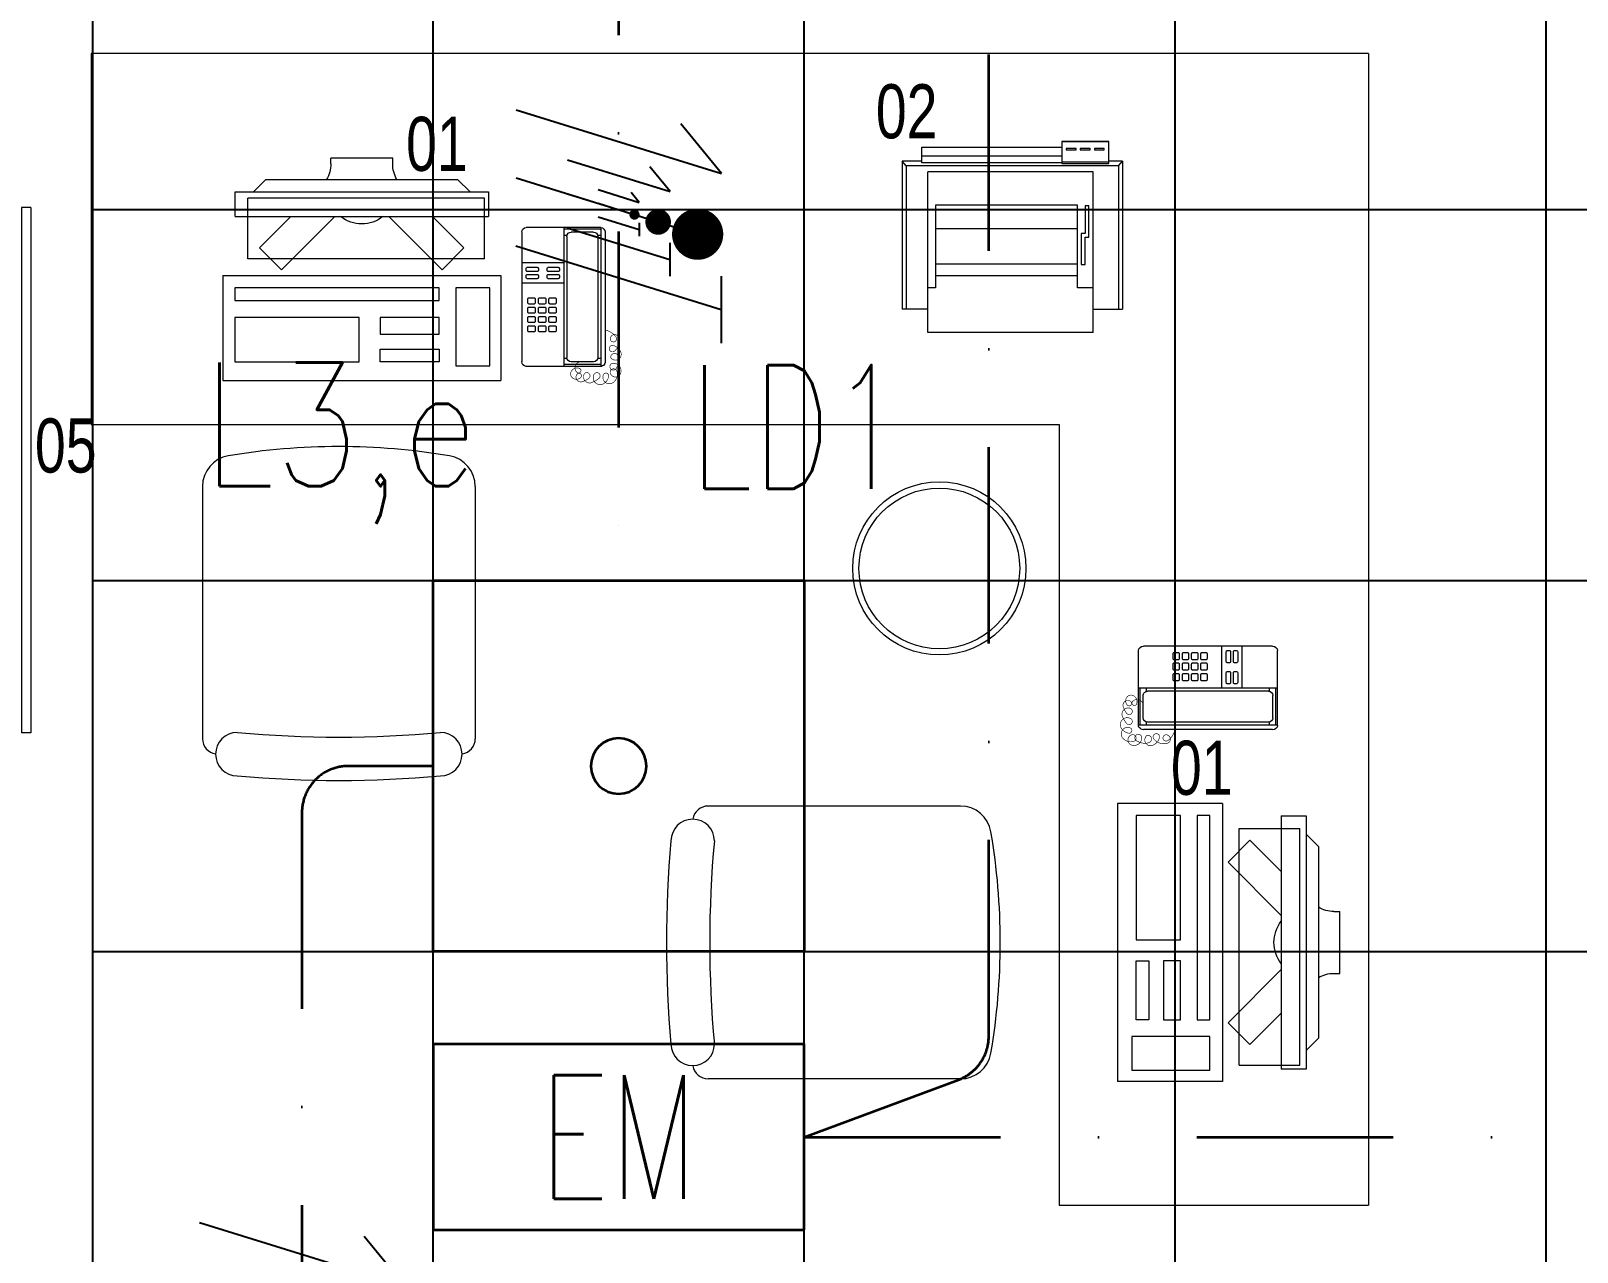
# Model space of a CAD drawing. Header units: inches. Extents: x -12418 to 57169, y -29325 to 19878.
# Drawn here: x 35950 to 38450, y -10686 to -8711 of the extents above; entities that cross this region are included whole.
import ezdxf
from ezdxf.enums import TextEntityAlignment as Align

# ---------------------------------------------------------------- set-up
doc = ezdxf.new("R2010")
doc.units = ezdxf.units.IN
doc.header["$LTSCALE"] = 25
doc.header["$MEASUREMENT"] = 0
doc.linetypes.add('DASHDOT', pattern=[25.4, 12.7, -6.35, 0, -6.35])
doc.layers.get('0').update_dxf_attribs({"color": 8})
for name, color, linetype, lineweight in [('00-Ground Floor$0$72_EGR_EQP_TAG', 142, 'Continuous', 5), ('00-Ground Floor$0$LOADING', 253, 'Continuous', 5), ('00-Ground Floor$0$Walls', 251, 'Continuous', 5), ('E-LITE-CIRC', 6, 'Continuous', 25), ('E-LITE-CIRC-NUMB', 6, 'Continuous', 25), ('E-LITE-CLNG', 150, 'Continuous', 35), ('E-LITE-CLNG @ 100', 150, 'Continuous', 35), ('E-LITE-CLNG-CNDT', 6, 'DASHDOT', 35), ('E-LITE-CTRL', 6, 'Continuous', 25), ('E-LITE-IDEN', 6, 'Continuous', 25), ('E-POWR-WIRE', 6, 'Continuous', 25), ('E-POWR-WIRE @ 100', 6, 'Continuous', 25), ('E-POWR-WIRE @ 20', 6, 'Continuous', 25), ('E-POWR-WIRE @ 50', 6, 'Continuous', 25)]:
    doc.layers.add(name, color=color, linetype=linetype, lineweight=lineweight)
doc.layers.add('00-Ground Floor$0$False Ceiling', color=251, linetype='Continuous')
doc.styles.add('00-Ground Floor$0$X3G_ENTITY_257CFD', font='swisscl.ttf', dxfattribs={"height": 200})
doc.styles.add('DC_Simplex', font='SIMPLEX.shx', dxfattribs={"width": 0.7})

# ---------------------------------------------------------------- blocks, each defined once
blk = doc.blocks.new('00-Ground Floor$0$GF21021-P')
for p, q in [((-0.2207, 0.4756), (-0.2207, 0.0675)), ((0.2205, 0.4756), (0.2205, 0.0675))]:
    blk.add_line(p, q)
for centre, radius, start, end in [((-0.0001, -0.5295), 1.0695, 80.3671, 99.6329), ((-0.1707, 0.4756), 0.05, 99.6329, 180), ((0.1705, 0.4756), 0.05, 0, 80.3671), ((-0.1643, 0.0425), 0.0351, 90, 270), ((0, 1.8467), 1.7767, 264.6946, 275.3053), ((0.1641, 0.0425), 0.0351, 270, 90), ((-0.1957, 0.0675), 0.025, 180, 261.4721), ((0.1955, 0.0675), 0.025, 278.5279, 0), ((0, 1.8314), 1.8314, 264.8532, 275.147)]:
    blk.add_arc(centre, radius, start, end)
blk = doc.blocks.new('00-Ground Floor$0$DM20079-P')
at = {"color": 0}
for p, q in [((-0.0686, 0.217), (-0.0686, 0.008)), ((-0.0616, 0.225), (0.0594, 0.225)), ((-0.0616, 0.225), (-0.0616, 0)), ((-0.0616, 0.222), (-0.0016, 0.222)), ((-0.0616, 0.212), (-0.0565, 0.212)), ((-0.0566, 0.2105), (-0.0566, 0.0145)), ((-0.0496, 0.2175), (-0.0136, 0.2175)), ((-0.0068, 0.212), (-0.0016, 0.212)), ((-0.0066, 0.2105), (-0.0066, 0.0145)), ((-0.0016, 0.225), (-0.0016, 0)), ((0.0664, 0.217), (0.0664, 0.008)), ((-0.0016, 0.1675), (0.0664, 0.1675)), ((-0.0016, 0.135), (0.0664, 0.135)), ((-0.0616, 0.013), (-0.0565, 0.013)), ((-0.0616, 0.003), (-0.0016, 0.003)), ((-0.0594, 0), (0.0594, 0)), ((-0.0496, 0.0075), (-0.0136, 0.0075)), ((-0.0068, 0.013), (-0.0016, 0.013))]:
    blk.add_line(p, q, dxfattribs=at)
for points in [[(0.0074, 0.1605, 0.414214), (0.0054, 0.1585), (0.0054, 0.1555, 0.414214), (0.0074, 0.1535), (0.0234, 0.1535, 0.414214), (0.0254, 0.1555), (0.0254, 0.1585, 0.414214), (0.0234, 0.1605)], [(0.0574, 0.1535, 0.414214), (0.0594, 0.1555), (0.0594, 0.1585, 0.414214), (0.0574, 0.1605), (0.0414, 0.1605, 0.414214), (0.0394, 0.1585), (0.0394, 0.1555, 0.414214), (0.0414, 0.1535)], [(0.0234, 0.142, 0.414214), (0.0254, 0.144), (0.0254, 0.147, 0.414214), (0.0234, 0.149), (0.0074, 0.149, 0.414214), (0.0054, 0.147), (0.0054, 0.144, 0.414214), (0.0074, 0.142)], [(0.0574, 0.142, 0.414214), (0.0594, 0.144), (0.0594, 0.147, 0.414214), (0.0574, 0.149), (0.0414, 0.149, 0.414214), (0.0394, 0.147), (0.0394, 0.144, 0.414214), (0.0414, 0.142)], [(0.0104, 0.103, 0.414214), (0.0124, 0.101), (0.0204, 0.101, 0.414214), (0.0224, 0.103), (0.0224, 0.109, 0.414214), (0.0204, 0.111), (0.0124, 0.111, 0.414214), (0.0104, 0.109)], [(0.0274, 0.103, 0.414214), (0.0294, 0.101), (0.0374, 0.101, 0.414214), (0.0394, 0.103), (0.0394, 0.109, 0.414214), (0.0374, 0.111), (0.0294, 0.111, 0.414214), (0.0274, 0.109)], [(0.0444, 0.103, 0.414214), (0.0464, 0.101), (0.0544, 0.101, 0.414214), (0.0564, 0.103), (0.0564, 0.109, 0.414214), (0.0544, 0.111), (0.0464, 0.111, 0.414214), (0.0444, 0.109)], [(0.0104, 0.088, 0.414214), (0.0124, 0.086), (0.0204, 0.086, 0.414214), (0.0224, 0.088), (0.0224, 0.094, 0.414214), (0.0204, 0.096), (0.0124, 0.096, 0.414214), (0.0104, 0.094)], [(0.0104, 0.073, 0.414214), (0.0124, 0.071), (0.0204, 0.071, 0.414214), (0.0224, 0.073), (0.0224, 0.079, 0.414214), (0.0204, 0.081), (0.0124, 0.081, 0.414214), (0.0104, 0.079)], [(0.0274, 0.088, 0.414214), (0.0294, 0.086), (0.0374, 0.086, 0.414214), (0.0394, 0.088), (0.0394, 0.094, 0.414214), (0.0374, 0.096), (0.0294, 0.096, 0.414214), (0.0274, 0.094)], [(0.0274, 0.073, 0.414214), (0.0294, 0.071), (0.0374, 0.071, 0.414214), (0.0394, 0.073), (0.0394, 0.079, 0.414214), (0.0374, 0.081), (0.0294, 0.081, 0.414214), (0.0274, 0.079)], [(0.0444, 0.088, 0.414214), (0.0464, 0.086), (0.0544, 0.086, 0.414214), (0.0564, 0.088), (0.0564, 0.094, 0.414214), (0.0544, 0.096), (0.0464, 0.096, 0.414214), (0.0444, 0.094)], [(0.0444, 0.073, 0.414214), (0.0464, 0.071), (0.0544, 0.071, 0.414214), (0.0564, 0.073), (0.0564, 0.079, 0.414214), (0.0544, 0.081), (0.0464, 0.081, 0.414214), (0.0444, 0.079)], [(0.0104, 0.058, 0.414214), (0.0124, 0.056), (0.0204, 0.056, 0.414214), (0.0224, 0.058), (0.0224, 0.064, 0.414214), (0.0204, 0.066), (0.0124, 0.066, 0.414214), (0.0104, 0.064)], [(0.0274, 0.058, 0.414214), (0.0294, 0.056), (0.0374, 0.056, 0.414214), (0.0394, 0.058), (0.0394, 0.064, 0.414214), (0.0374, 0.066), (0.0294, 0.066, 0.414214), (0.0274, 0.064)], [(0.0444, 0.058, 0.414214), (0.0464, 0.056), (0.0544, 0.056, 0.414214), (0.0564, 0.058), (0.0564, 0.064, 0.414214), (0.0544, 0.066), (0.0464, 0.066, 0.414214), (0.0444, 0.064)]]:
    blk.add_lwpolyline(points, format="xyb", close=True, dxfattribs=at)
at = {"color": 0, "const_width": 0.001}
blk.add_lwpolyline([(-0.0686, 0.059, 0.184574), (-0.0861, 0.0478, 1.44364), (-0.0769, 0.0452, 0.837915), (-0.0907, 0.0465, 0.30536), (-0.0835, 0.0248, 1.584726), (-0.0815, 0.034, 0.253153), (-0.094, 0.0228, 0.874198), (-0.0776, 0.0142, 0.915253), (-0.0897, 0.0168, 0.223821), (-0.0874, -0.0011, 1.703343), (-0.0796, 0.005, 0.588962), (-0.0934, -0.0114, 0.717795), (-0.0769, -0.0108, 0.983104), (-0.0875, -0.0075, 0.326362), (-0.0815, -0.0259, 0.758716), (-0.0657, -0.0134, 0.906186), (-0.0743, -0.016, 0.189488), (-0.067, -0.0272, 0.7948), (-0.0506, -0.0127, 1.223996), (-0.0585, -0.0193, 0.072149), (-0.0473, -0.0259, 0.645886), (-0.0341, -0.0134, 1.366917), (-0.042, -0.0193, 0.078415), (-0.0315, -0.0246, 0.723006), (-0.0229, -0.0127, 1.105484), (-0.0289, -0.018, 0.327892), (-0.017, -0.0193, 0.446638), (-0.0144, -0.0068, 0.327263), (-0.0269, -0.0029, 1.240441), (-0.0229, -0.0094, 0.611307), (-0.0278, 0.0075)], format="xyb", dxfattribs=at)
at = {"color": 0}
for centre, radius, start, end in [((-0.0605, 0.217), 0.00813, 97.9633, 179.6649), ((-0.0496, 0.2105), 0.007, 90, 180), ((-0.0136, 0.2105), 0.007, 0, 90), ((0.0582, 0.217), 0.00813, 0.3351, 82.0367), ((-0.0605, 0.008), 0.00813, 180.3351, 277.9633), ((-0.0496, 0.0145), 0.007, 180, 270), ((-0.0136, 0.0145), 0.007, 270, 0), ((0.0582, 0.008), 0.00813, 277.9633, 359.6649)]:
    blk.add_arc(centre, radius, start, end, dxfattribs=at)
blk = doc.blocks.new('00-Ground Floor$0$ITCWLS1-P')
at = {"layer": '00-Ground Floor$0$LOADING'}
for p, q in [((-0.2651, 0.43, 0), (-0.3051, 0.43, 0)), ((-0.3051, 0.43, 0), (-0.3051, 0.02, 0)), ((-0.2651, 0.43, 0), (-0.2651, 0.02, 0)), ((-0.17, 0.45), (-0.17, 0)), ((-0.17, 0.45), (0, 0.45)), ((-0.1496, 0.4305), (-0.1291, 0.4305)), ((-0.1291, 0.4305), (-0.1291, 0.4089)), ((0, 0.45), (0, 0)), ((-0.197, 0.4094), (-0.295, 0.4094)), ((-0.295, 0.0264), (-0.295, 0.4094)), ((-0.197, 0.0264), (-0.197, 0.4094)), ((-0.3251, 0.38, 0), (-0.3051, 0.4, 0)), ((-0.3251, 0.38, 0), (-0.3251, 0.07, 0)), ((-0.3503, 0.275), (-0.3596, 0.275)), ((-0.3596, 0.175), (-0.3596, 0.275)), ((-0.3503, 0.175), (-0.3596, 0.175)), ((-0.3251, 0.07, 0), (-0.3051, 0.05, 0)), ((-0.197, 0.0264), (-0.295, 0.0264)), ((-0.3051, 0.02, 0), (-0.2651, 0.02, 0)), ((-0.17, 0), (0, 0))]:
    blk.add_line(p, q, dxfattribs=at)
at = {"layer": '00-Ground Floor$0$LOADING', "extrusion": (2.48281e-10, 3.18408e-10, -1)}
for p, q in [((-0.2651, 0.3395), (-0.2144, 0.3902)), ((-0.1791, 0.3548), (-0.2144, 0.3902)), ((-0.2651, 0.2688), (-0.1791, 0.3548))]:
    blk.add_line(p, q, dxfattribs=at)
at = {"layer": '00-Ground Floor$0$LOADING', "extrusion": (2.48281e-10, -3.18408e-10, -1)}
for p, q in [((-0.2651, 0.1812), (-0.1791, 0.0952)), ((-0.2651, 0.1105), (-0.2144, 0.0598)), ((-0.1791, 0.0952), (-0.2144, 0.0598))]:
    blk.add_line(p, q, dxfattribs=at)
at = {"layer": '00-Ground Floor$0$LOADING'}
for points in [[(-0.1291, 0.4089), (-0.1291, 0.1), (-0.1496, 0.1), (-0.1496, 0.4305)], [(-0.1496, 0.1), (-0.1496, 0.1), (-0.1496, 0.1), (-0.1496, 0.1), (-0.1496, 0.1), (-0.1496, 0.1), (-0.1496, 0.1), (-0.1496, 0.1), (-0.1496, 0.1)], [(-0.1496, 0.1), (-0.1496, 0.1), (-0.1496, 0.1), (-0.1496, 0.1), (-0.1496, 0.1), (-0.1496, 0.1), (-0.1496, 0.1), (-0.1496, 0.1), (-0.1496, 0.1), (-0.1496, 0.1), (-0.1496, 0.1), (-0.1496, 0.1), (-0.1496, 0.1), (-0.1496, 0.1), (-0.1496, 0.1), (-0.1496, 0.1), (-0.1496, 0.1), (-0.1496, 0.1)], [(-0.1496, 0.1), (-0.1496, 0.1), (-0.1496, 0.1), (-0.1496, 0.1), (-0.1496, 0.1), (-0.1496, 0.1), (-0.1496, 0.1), (-0.1496, 0.1), (-0.1496, 0.1), (-0.1496, 0.1)], [(-0.1496, 0.1), (-0.1496, 0.1), (-0.1496, 0.1), (-0.1496, 0.1), (-0.1496, 0.1), (-0.1496, 0.1), (-0.1496, 0.1)], [(-0.1496, 0.1), (-0.1496, 0.1), (-0.1496, 0.1), (-0.1496, 0.1), (-0.1496, 0.1), (-0.1496, 0.1), (-0.1496, 0.1), (-0.1496, 0.1), (-0.1496, 0.1), (-0.1496, 0.1)], [(-0.1496, 0.1), (-0.1496, 0.1), (-0.1496, 0.1), (-0.1496, 0.1), (-0.1496, 0.1), (-0.1496, 0.1), (-0.1496, 0.1), (-0.1496, 0.1), (-0.1496, 0.1), (-0.1496, 0.1), (-0.1496, 0.1), (-0.1496, 0.1), (-0.1496, 0.1), (-0.1496, 0.1), (-0.1496, 0.1)], [(-0.1496, 0.1), (-0.1496, 0.1), (-0.1496, 0.1), (-0.1496, 0.1), (-0.1496, 0.1), (-0.1496, 0.1), (-0.1496, 0.1), (-0.1496, 0.1), (-0.1496, 0.1), (-0.1496, 0.1)], [(-0.1496, 0.1), (-0.1496, 0.1), (-0.1496, 0.1), (-0.1496, 0.1), (-0.1496, 0.1), (-0.1496, 0.1), (-0.1496, 0.1), (-0.1496, 0.1), (-0.1496, 0.1), (-0.1496, 0.1)], [(-0.1496, 0.1), (-0.1496, 0.1), (-0.1496, 0.1), (-0.1496, 0.1), (-0.1496, 0.1), (-0.1496, 0.1), (-0.1496, 0.1), (-0.1496, 0.1), (-0.1496, 0.1), (-0.1496, 0.1), (-0.1496, 0.1), (-0.1496, 0.1), (-0.1496, 0.1), (-0.1496, 0.1), (-0.1496, 0.1), (-0.1496, 0.1), (-0.1496, 0.1), (-0.1496, 0.1), (-0.1496, 0.1), (-0.1496, 0.1), (-0.1496, 0.1), (-0.1496, 0.1), (-0.1496, 0.1), (-0.1496, 0.1), (-0.1496, 0.1), (-0.1496, 0.1), (-0.1496, 0.1), (-0.1496, 0.1), (-0.1496, 0.1), (-0.1496, 0.1), (-0.1496, 0.1), (-0.1496, 0.1), (-0.1496, 0.1), (-0.1496, 0.1), (-0.1496, 0.1), (-0.1496, 0.1), (-0.1496, 0.1), (-0.1496, 0.1), (-0.1496, 0.1), (-0.1496, 0.1), (-0.1496, 0.1), (-0.1496, 0.1), (-0.1496, 0.1), (-0.1496, 0.1), (-0.1496, 0.1), (-0.1496, 0.1), (-0.1496, 0.1), (-0.1496, 0.1), (-0.1496, 0.1), (-0.1496, 0.1), (-0.1496, 0.1), (-0.1496, 0.1), (-0.1496, 0.1), (-0.1496, 0.1)], [(-0.1496, 0.1), (-0.1496, 0.1), (-0.1496, 0.1), (-0.1496, 0.1), (-0.1496, 0.1), (-0.1496, 0.1), (-0.1496, 0.1), (-0.1496, 0.1), (-0.1496, 0.1), (-0.1496, 0.1), (-0.1496, 0.1), (-0.1496, 0.1), (-0.1496, 0.1), (-0.1496, 0.1), (-0.1496, 0.1), (-0.1496, 0.1), (-0.1496, 0.1), (-0.1496, 0.1), (-0.1496, 0.1), (-0.1496, 0.1), (-0.1496, 0.1), (-0.1496, 0.1), (-0.1496, 0.1), (-0.1496, 0.1), (-0.1496, 0.1), (-0.1496, 0.1), (-0.1496, 0.1), (-0.1496, 0.1), (-0.1496, 0.1), (-0.1496, 0.1), (-0.1496, 0.1), (-0.1496, 0.1), (-0.1496, 0.1), (-0.1496, 0.1), (-0.1496, 0.1), (-0.1496, 0.1), (-0.1496, 0.1), (-0.1496, 0.1), (-0.1496, 0.1), (-0.1496, 0.1), (-0.1496, 0.1), (-0.1496, 0.1), (-0.1496, 0.1), (-0.1496, 0.1), (-0.1496, 0.1), (-0.1496, 0.1), (-0.1496, 0.1), (-0.1496, 0.1), (-0.1496, 0.1), (-0.1496, 0.1), (-0.1496, 0.1), (-0.1496, 0.1), (-0.1496, 0.1), (-0.1496, 0.1), (-0.1496, 0.1), (-0.1496, 0.1), (-0.1496, 0.1), (-0.1496, 0.1), (-0.1496, 0.1), (-0.1496, 0.1), (-0.1496, 0.1), (-0.1496, 0.1), (-0.1496, 0.1), (-0.1496, 0.1), (-0.1496, 0.1), (-0.1496, 0.1), (-0.1496, 0.1), (-0.1496, 0.1), (-0.1496, 0.1), (-0.1496, 0.1), (-0.1496, 0.1), (-0.1496, 0.1), (-0.1496, 0.1), (-0.1496, 0.1), (-0.1496, 0.1), (-0.1496, 0.1), (-0.1496, 0.1), (-0.1496, 0.1), (-0.1496, 0.1), (-0.1496, 0.1), (-0.1496, 0.1), (-0.1496, 0.1), (-0.1496, 0.1), (-0.1496, 0.1), (-0.1496, 0.1), (-0.1496, 0.1), (-0.1496, 0.1), (-0.1496, 0.1), (-0.1496, 0.1)], [(-0.1496, 0.1), (-0.1496, 0.1), (-0.1496, 0.1), (-0.1496, 0.1), (-0.1496, 0.1), (-0.1496, 0.1), (-0.1496, 0.1), (-0.1496, 0.1), (-0.1496, 0.1), (-0.1496, 0.1), (-0.1496, 0.1), (-0.1496, 0.1)], [(-0.1496, 0.1), (-0.1496, 0.1), (-0.1496, 0.1), (-0.1496, 0.1), (-0.1496, 0.1), (-0.1496, 0.1), (-0.1496, 0.1)], [(-0.1496, 0.1), (-0.1496, 0.1), (-0.1496, 0.1), (-0.1496, 0.1), (-0.1496, 0.1), (-0.1496, 0.1), (-0.1496, 0.1), (-0.1496, 0.1), (-0.1496, 0.1), (-0.1496, 0.1), (-0.1496, 0.1), (-0.1496, 0.1), (-0.1496, 0.1), (-0.1496, 0.1), (-0.1496, 0.1), (-0.1496, 0.1), (-0.1496, 0.1)], [(-0.1496, 0.1), (-0.1496, 0.1), (-0.1496, 0.1), (-0.1496, 0.1), (-0.1496, 0.1), (-0.1496, 0.1), (-0.1496, 0.1), (-0.1496, 0.1), (-0.1496, 0.1), (-0.1496, 0.1), (-0.1496, 0.1), (-0.1496, 0.1), (-0.1496, 0.1), (-0.1496, 0.1), (-0.1496, 0.1), (-0.1496, 0.1), (-0.1496, 0.1), (-0.1496, 0.1), (-0.1496, 0.1), (-0.1496, 0.1), (-0.1496, 0.1), (-0.1496, 0.1), (-0.1496, 0.1), (-0.1496, 0.1), (-0.1496, 0.1), (-0.1496, 0.1), (-0.1496, 0.1), (-0.1496, 0.1), (-0.1496, 0.1), (-0.1496, 0.1), (-0.1496, 0.1), (-0.1496, 0.1), (-0.1496, 0.1), (-0.1496, 0.1), (-0.1496, 0.1), (-0.1496, 0.1), (-0.1496, 0.1), (-0.1496, 0.1), (-0.1496, 0.1), (-0.1496, 0.1), (-0.1496, 0.1), (-0.1496, 0.1), (-0.1496, 0.1), (-0.1496, 0.1), (-0.1496, 0.1), (-0.1496, 0.1), (-0.1496, 0.1), (-0.1496, 0.1), (-0.1496, 0.1), (-0.1496, 0.1), (-0.1496, 0.1), (-0.1496, 0.1), (-0.1496, 0.1), (-0.1496, 0.1), (-0.1496, 0.1), (-0.1496, 0.1), (-0.1496, 0.1), (-0.1496, 0.1), (-0.1496, 0.1), (-0.1496, 0.1), (-0.1496, 0.1), (-0.1496, 0.1), (-0.1496, 0.1), (-0.1496, 0.1), (-0.1496, 0.1), (-0.1496, 0.1), (-0.1496, 0.1), (-0.1496, 0.1), (-0.1496, 0.1), (-0.1496, 0.1), (-0.1496, 0.1), (-0.1496, 0.1), (-0.1496, 0.1), (-0.1496, 0.1), (-0.1496, 0.1), (-0.1496, 0.1), (-0.1496, 0.1), (-0.1496, 0.1), (-0.1496, 0.1), (-0.1496, 0.1), (-0.1496, 0.1), (-0.1496, 0.1), (-0.1496, 0.1), (-0.1496, 0.1), (-0.1496, 0.1), (-0.1496, 0.1), (-0.1496, 0.1), (-0.1496, 0.1), (-0.1496, 0.1), (-0.1496, 0.1), (-0.1496, 0.1), (-0.1496, 0.1), (-0.1496, 0.1), (-0.1496, 0.1), (-0.1496, 0.1), (-0.1496, 0.1), (-0.1496, 0.1), (-0.1496, 0.1), (-0.1496, 0.1), (-0.1496, 0.1), (-0.1496, 0.1), (-0.1496, 0.1), (-0.1496, 0.1), (-0.1496, 0.1), (-0.1496, 0.1), (-0.1496, 0.1), (-0.1496, 0.1), (-0.1496, 0.1), (-0.1496, 0.1), (-0.1496, 0.1), (-0.1496, 0.1)], [(-0.1496, 0.1), (-0.1496, 0.1), (-0.1496, 0.1), (-0.1496, 0.1), (-0.1496, 0.1), (-0.1496, 0.1), (-0.1496, 0.1), (-0.1496, 0.1)]]:
    blk.add_lwpolyline(points, dxfattribs=at)
for points in [[(-0.1019, 0.4305), (-0.0304, 0.4305), (-0.0304, 0.2294), (-0.1019, 0.2294)], [(-0.1019, 0.1954), (-0.0747, 0.1954), (-0.0747, 0.1), (-0.1019, 0.1)], [(-0.0304, 0.1954), (-0.0508, 0.1954), (-0.0508, 0.1), (-0.0304, 0.1)], [(-0.1496, 0.1), (-0.1496, 0.1), (-0.1496, 0.1), (-0.1496, 0.1), (-0.1496, 0.1), (-0.1496, 0.1), (-0.1496, 0.1), (-0.1496, 0.1), (-0.1496, 0.1), (-0.1496, 0.1), (-0.1496, 0.1), (-0.1496, 0.1), (-0.1496, 0.1), (-0.1496, 0.1), (-0.1496, 0.1), (-0.1496, 0.1), (-0.1496, 0.1), (-0.1496, 0.1), (-0.1496, 0.1), (-0.1496, 0.1), (-0.1496, 0.1), (-0.1496, 0.1), (-0.1496, 0.1), (-0.1496, 0.1), (-0.1496, 0.1), (-0.1496, 0.1), (-0.1496, 0.1), (-0.1496, 0.1), (-0.1496, 0.1), (-0.1496, 0.1), (-0.1496, 0.1), (-0.1496, 0.1), (-0.1496, 0.1), (-0.1496, 0.1), (-0.1496, 0.1), (-0.1496, 0.1), (-0.1496, 0.1), (-0.1496, 0.1), (-0.1496, 0.1), (-0.1496, 0.1), (-0.1496, 0.1), (-0.1496, 0.1), (-0.1496, 0.1), (-0.1496, 0.1), (-0.1496, 0.1), (-0.1496, 0.1), (-0.1496, 0.1), (-0.1496, 0.1), (-0.1496, 0.1), (-0.1496, 0.1), (-0.1496, 0.1), (-0.1496, 0.1), (-0.1496, 0.1), (-0.1496, 0.1), (-0.1496, 0.1), (-0.1496, 0.1), (-0.1496, 0.1), (-0.1496, 0.1), (-0.1496, 0.1), (-0.1496, 0.1), (-0.1496, 0.1), (-0.1496, 0.1), (-0.1496, 0.1), (-0.1496, 0.1), (-0.1496, 0.1), (-0.1496, 0.1), (-0.1496, 0.1), (-0.1496, 0.1), (-0.1496, 0.1), (-0.1496, 0.1), (-0.1496, 0.1), (-0.1496, 0.1), (-0.1496, 0.1), (-0.1496, 0.1), (-0.1496, 0.1), (-0.1496, 0.1), (-0.1496, 0.1), (-0.1496, 0.1), (-0.1496, 0.1), (-0.1496, 0.1), (-0.1496, 0.1), (-0.1496, 0.1), (-0.1496, 0.1), (-0.1496, 0.1), (-0.1496, 0.1), (-0.1496, 0.1), (-0.1496, 0.1), (-0.1496, 0.1), (-0.1496, 0.1), (-0.1496, 0.1), (-0.1496, 0.1), (-0.1496, 0.1), (-0.1496, 0.1), (-0.1496, 0.1), (-0.1496, 0.1), (-0.1496, 0.1), (-0.1496, 0.1), (-0.1496, 0.1), (-0.1496, 0.1), (-0.1496, 0.1), (-0.1496, 0.1), (-0.1496, 0.1), (-0.1496, 0.1), (-0.1496, 0.1), (-0.1496, 0.1), (-0.1496, 0.1), (-0.1496, 0.1), (-0.1496, 0.1), (-0.1496, 0.1), (-0.1496, 0.1), (-0.1496, 0.1), (-0.1496, 0.1), (-0.1496, 0.1), (-0.1496, 0.1), (-0.1496, 0.1), (-0.1496, 0.1), (-0.1496, 0.1), (-0.1496, 0.1), (-0.1496, 0.1), (-0.1496, 0.1), (-0.1496, 0.1), (-0.1496, 0.1), (-0.1496, 0.1), (-0.1496, 0.1), (-0.1496, 0.1), (-0.1496, 0.1), (-0.1496, 0.1), (-0.1496, 0.1), (-0.1496, 0.1), (-0.1496, 0.1), (-0.1496, 0.1), (-0.1496, 0.1), (-0.1496, 0.1), (-0.1496, 0.1), (-0.1496, 0.1), (-0.1496, 0.1), (-0.1496, 0.1), (-0.1496, 0.1), (-0.1496, 0.1), (-0.1496, 0.1), (-0.1496, 0.1), (-0.1496, 0.1), (-0.1496, 0.1), (-0.1496, 0.1), (-0.1496, 0.1), (-0.1496, 0.1), (-0.1496, 0.1), (-0.1496, 0.1), (-0.1496, 0.1), (-0.1496, 0.1), (-0.1496, 0.1), (-0.1496, 0.1), (-0.1496, 0.1), (-0.1496, 0.1), (-0.1496, 0.1), (-0.1496, 0.1), (-0.1496, 0.1), (-0.1496, 0.1), (-0.1496, 0.1), (-0.1496, 0.1), (-0.1496, 0.1), (-0.1496, 0.1), (-0.1496, 0.1), (-0.1496, 0.1), (-0.1496, 0.1), (-0.1496, 0.1), (-0.1496, 0.1), (-0.1496, 0.1), (-0.1496, 0.1), (-0.1496, 0.1), (-0.1496, 0.1), (-0.1496, 0.1), (-0.1496, 0.1), (-0.1496, 0.1), (-0.1496, 0.1), (-0.1496, 0.1), (-0.1496, 0.1), (-0.1496, 0.1), (-0.1496, 0.1), (-0.1496, 0.1), (-0.1496, 0.1), (-0.1496, 0.1), (-0.1496, 0.1), (-0.1496, 0.1), (-0.1496, 0.1), (-0.1496, 0.1), (-0.1496, 0.1), (-0.1496, 0.1), (-0.1496, 0.1), (-0.1496, 0.1), (-0.1496, 0.1), (-0.1496, 0.1), (-0.1496, 0.1), (-0.1496, 0.1), (-0.1496, 0.1), (-0.1496, 0.1), (-0.1496, 0.1), (-0.1496, 0.1), (-0.1496, 0.1), (-0.1496, 0.1), (-0.1496, 0.1), (-0.1496, 0.1), (-0.1496, 0.1), (-0.1496, 0.1), (-0.1496, 0.1), (-0.1496, 0.1), (-0.1496, 0.1), (-0.1496, 0.1), (-0.1496, 0.1), (-0.1496, 0.1), (-0.1496, 0.1), (-0.1496, 0.1), (-0.1496, 0.1), (-0.1496, 0.1), (-0.1496, 0.1), (-0.1496, 0.1), (-0.1496, 0.1), (-0.1496, 0.1), (-0.1496, 0.1), (-0.1496, 0.1), (-0.1496, 0.1), (-0.1496, 0.1), (-0.1496, 0.1), (-0.1496, 0.1), (-0.1496, 0.1), (-0.1496, 0.1), (-0.1496, 0.1), (-0.1496, 0.1), (-0.1496, 0.1), (-0.1496, 0.1), (-0.1496, 0.1), (-0.1496, 0.1), (-0.1496, 0.1), (-0.1496, 0.1), (-0.1496, 0.1), (-0.1496, 0.1), (-0.1496, 0.1), (-0.1496, 0.1), (-0.1496, 0.1), (-0.1496, 0.1), (-0.1496, 0.1), (-0.1496, 0.1), (-0.1496, 0.1), (-0.1496, 0.1), (-0.1496, 0.1), (-0.1496, 0.1), (-0.1496, 0.1), (-0.1496, 0.1), (-0.1496, 0.1), (-0.1496, 0.1), (-0.1496, 0.1), (-0.1496, 0.1), (-0.1496, 0.1), (-0.1496, 0.1), (-0.1496, 0.1), (-0.1496, 0.1), (-0.1496, 0.1), (-0.1496, 0.1), (-0.1496, 0.1), (-0.1496, 0.1), (-0.1496, 0.1), (-0.1496, 0.1), (-0.1496, 0.1), (-0.1496, 0.1), (-0.1496, 0.1), (-0.1496, 0.1), (-0.1496, 0.1), (-0.1496, 0.1), (-0.1496, 0.1), (-0.1496, 0.1), (-0.1496, 0.1), (-0.1496, 0.1), (-0.1496, 0.1), (-0.1496, 0.1), (-0.1496, 0.1), (-0.1496, 0.1), (-0.1496, 0.1)], [(-0.1496, 0.1), (-0.1496, 0.1), (-0.1496, 0.1), (-0.1496, 0.1), (-0.1496, 0.1), (-0.1496, 0.1), (-0.1496, 0.1), (-0.1496, 0.1), (-0.1496, 0.1), (-0.1496, 0.1), (-0.1496, 0.1), (-0.1496, 0.1), (-0.1496, 0.1), (-0.1496, 0.1), (-0.1496, 0.1), (-0.1496, 0.1), (-0.1496, 0.1), (-0.1496, 0.1), (-0.1496, 0.1), (-0.1496, 0.1), (-0.1496, 0.1), (-0.1496, 0.1), (-0.1496, 0.1), (-0.1496, 0.1), (-0.1496, 0.1), (-0.1496, 0.1), (-0.1496, 0.1), (-0.1496, 0.1), (-0.1496, 0.1), (-0.1496, 0.1), (-0.1496, 0.1), (-0.1496, 0.1), (-0.1496, 0.1), (-0.1496, 0.1), (-0.1496, 0.1), (-0.1496, 0.1), (-0.1496, 0.1), (-0.1496, 0.1), (-0.1496, 0.1), (-0.1496, 0.1), (-0.1496, 0.1), (-0.1496, 0.1), (-0.1496, 0.1), (-0.1496, 0.1), (-0.1496, 0.1), (-0.1496, 0.1), (-0.1496, 0.1), (-0.1496, 0.1), (-0.1496, 0.1), (-0.1496, 0.1), (-0.1496, 0.1), (-0.1496, 0.1), (-0.1496, 0.1), (-0.1496, 0.1), (-0.1496, 0.1), (-0.1496, 0.1), (-0.1496, 0.1), (-0.1496, 0.1), (-0.1496, 0.1), (-0.1496, 0.1), (-0.1496, 0.1), (-0.1496, 0.1), (-0.1496, 0.1), (-0.1496, 0.1), (-0.1496, 0.1), (-0.1496, 0.1), (-0.1496, 0.1), (-0.1496, 0.1), (-0.1496, 0.1), (-0.1496, 0.1), (-0.1496, 0.1), (-0.1496, 0.1), (-0.1496, 0.1), (-0.1496, 0.1), (-0.1496, 0.1), (-0.1496, 0.1), (-0.1496, 0.1), (-0.1496, 0.1), (-0.1496, 0.1), (-0.1496, 0.1), (-0.1496, 0.1), (-0.1496, 0.1), (-0.1496, 0.1), (-0.1496, 0.1), (-0.1496, 0.1), (-0.1496, 0.1), (-0.1496, 0.1), (-0.1496, 0.1), (-0.1496, 0.1), (-0.1496, 0.1), (-0.1496, 0.1), (-0.1496, 0.1), (-0.1496, 0.1), (-0.1496, 0.1), (-0.1496, 0.1), (-0.1496, 0.1), (-0.1496, 0.1), (-0.1496, 0.1), (-0.1496, 0.1), (-0.1496, 0.1), (-0.1496, 0.1), (-0.1496, 0.1), (-0.1496, 0.1), (-0.1496, 0.1), (-0.1496, 0.1), (-0.1496, 0.1), (-0.1496, 0.1), (-0.1496, 0.1), (-0.1496, 0.1), (-0.1496, 0.1), (-0.1496, 0.1), (-0.1496, 0.1), (-0.1496, 0.1), (-0.1496, 0.1), (-0.1496, 0.1), (-0.1496, 0.1), (-0.1496, 0.1), (-0.1496, 0.1), (-0.1496, 0.1), (-0.1496, 0.1), (-0.1496, 0.1), (-0.1496, 0.1), (-0.1496, 0.1), (-0.1496, 0.1), (-0.1496, 0.1), (-0.1496, 0.1), (-0.1496, 0.1), (-0.1496, 0.1), (-0.1496, 0.1), (-0.1496, 0.1), (-0.1496, 0.1), (-0.1496, 0.1), (-0.1496, 0.1), (-0.1496, 0.1), (-0.1496, 0.1), (-0.1496, 0.1), (-0.1496, 0.1), (-0.1496, 0.1), (-0.1496, 0.1), (-0.1496, 0.1), (-0.1496, 0.1), (-0.1496, 0.1), (-0.1496, 0.1), (-0.1496, 0.1), (-0.1496, 0.1), (-0.1496, 0.1), (-0.1496, 0.1), (-0.1496, 0.1), (-0.1496, 0.1), (-0.1496, 0.1), (-0.1496, 0.1), (-0.1496, 0.1), (-0.1496, 0.1), (-0.1496, 0.1), (-0.1496, 0.1), (-0.1496, 0.1), (-0.1496, 0.1), (-0.1496, 0.1), (-0.1496, 0.1), (-0.1496, 0.1), (-0.1496, 0.1), (-0.1496, 0.1), (-0.1496, 0.1), (-0.1496, 0.1), (-0.1496, 0.1), (-0.1496, 0.1), (-0.1496, 0.1), (-0.1496, 0.1), (-0.1496, 0.1), (-0.1496, 0.1), (-0.1496, 0.1), (-0.1496, 0.1), (-0.1496, 0.1), (-0.1496, 0.1), (-0.1496, 0.1), (-0.1496, 0.1), (-0.1496, 0.1), (-0.1496, 0.1), (-0.1496, 0.1), (-0.1496, 0.1), (-0.1496, 0.1), (-0.1496, 0.1), (-0.1496, 0.1), (-0.1496, 0.1), (-0.1496, 0.1), (-0.1496, 0.1), (-0.1496, 0.1), (-0.1496, 0.1), (-0.1496, 0.1), (-0.1496, 0.1), (-0.1496, 0.1), (-0.1496, 0.1), (-0.1496, 0.1), (-0.1496, 0.1), (-0.1496, 0.1), (-0.1496, 0.1), (-0.1496, 0.1), (-0.1496, 0.1), (-0.1496, 0.1), (-0.1496, 0.1), (-0.1496, 0.1), (-0.1496, 0.1), (-0.1496, 0.1), (-0.1496, 0.1), (-0.1496, 0.1), (-0.1496, 0.1), (-0.1496, 0.1), (-0.1496, 0.1), (-0.1496, 0.1), (-0.1496, 0.1), (-0.1496, 0.1), (-0.1496, 0.1), (-0.1496, 0.1), (-0.1496, 0.1)], [(-0.1496, 0.1), (-0.1496, 0.1), (-0.1496, 0.1), (-0.1496, 0.1), (-0.1496, 0.1), (-0.1496, 0.1), (-0.1496, 0.1), (-0.1496, 0.1), (-0.1496, 0.1), (-0.1496, 0.1), (-0.1496, 0.1), (-0.1496, 0.1), (-0.1496, 0.1), (-0.1496, 0.1), (-0.1496, 0.1), (-0.1496, 0.1), (-0.1496, 0.1), (-0.1496, 0.1), (-0.1496, 0.1), (-0.1496, 0.1), (-0.1496, 0.1), (-0.1496, 0.1), (-0.1496, 0.1), (-0.1496, 0.1), (-0.1496, 0.1), (-0.1496, 0.1), (-0.1496, 0.1), (-0.1496, 0.1), (-0.1496, 0.1), (-0.1496, 0.1), (-0.1496, 0.1), (-0.1496, 0.1), (-0.1496, 0.1), (-0.1496, 0.1), (-0.1496, 0.1), (-0.1496, 0.1), (-0.1496, 0.1), (-0.1496, 0.1), (-0.1496, 0.1), (-0.1496, 0.1), (-0.1496, 0.1), (-0.1496, 0.1), (-0.1496, 0.1), (-0.1496, 0.1), (-0.1496, 0.1), (-0.1496, 0.1), (-0.1496, 0.1), (-0.1496, 0.1), (-0.1496, 0.1), (-0.1496, 0.1), (-0.1496, 0.1), (-0.1496, 0.1), (-0.1496, 0.1), (-0.1496, 0.1), (-0.1496, 0.1), (-0.1496, 0.1), (-0.1496, 0.1), (-0.1496, 0.1), (-0.1496, 0.1), (-0.1496, 0.1), (-0.1496, 0.1), (-0.1496, 0.1), (-0.1496, 0.1), (-0.1496, 0.1), (-0.1496, 0.1), (-0.1496, 0.1), (-0.1496, 0.1), (-0.1496, 0.1), (-0.1496, 0.1), (-0.1496, 0.1), (-0.1496, 0.1), (-0.1496, 0.1), (-0.1496, 0.1), (-0.1496, 0.1), (-0.1496, 0.1), (-0.1496, 0.1), (-0.1496, 0.1), (-0.1496, 0.1), (-0.1496, 0.1), (-0.1496, 0.1), (-0.1496, 0.1), (-0.1496, 0.1), (-0.1496, 0.1), (-0.1496, 0.1), (-0.1496, 0.1), (-0.1496, 0.1), (-0.1496, 0.1), (-0.1496, 0.1), (-0.1496, 0.1), (-0.1496, 0.1), (-0.1496, 0.1), (-0.1496, 0.1), (-0.1496, 0.1), (-0.1496, 0.1), (-0.1496, 0.1), (-0.1496, 0.1), (-0.1496, 0.1), (-0.1496, 0.1), (-0.1496, 0.1), (-0.1496, 0.1), (-0.1496, 0.1), (-0.1496, 0.1), (-0.1496, 0.1), (-0.1496, 0.1), (-0.1496, 0.1), (-0.1496, 0.1), (-0.1496, 0.1), (-0.1496, 0.1), (-0.1496, 0.1), (-0.1496, 0.1), (-0.1496, 0.1), (-0.1496, 0.1), (-0.1496, 0.1), (-0.1496, 0.1), (-0.1496, 0.1), (-0.1496, 0.1), (-0.1496, 0.1), (-0.1496, 0.1), (-0.1496, 0.1), (-0.1496, 0.1), (-0.1496, 0.1), (-0.1496, 0.1), (-0.1496, 0.1), (-0.1496, 0.1), (-0.1496, 0.1), (-0.1496, 0.1), (-0.1496, 0.1), (-0.1496, 0.1), (-0.1496, 0.1), (-0.1496, 0.1), (-0.1496, 0.1), (-0.1496, 0.1), (-0.1496, 0.1), (-0.1496, 0.1), (-0.1496, 0.1), (-0.1496, 0.1), (-0.1496, 0.1), (-0.1496, 0.1), (-0.1496, 0.1), (-0.1496, 0.1), (-0.1496, 0.1), (-0.1496, 0.1), (-0.1496, 0.1), (-0.1496, 0.1), (-0.1496, 0.1), (-0.1496, 0.1), (-0.1496, 0.1), (-0.1496, 0.1), (-0.1496, 0.1), (-0.1496, 0.1), (-0.1496, 0.1), (-0.1496, 0.1), (-0.1496, 0.1), (-0.1496, 0.1), (-0.1496, 0.1), (-0.1496, 0.1), (-0.1496, 0.1), (-0.1496, 0.1), (-0.1496, 0.1), (-0.1496, 0.1), (-0.1496, 0.1), (-0.1496, 0.1), (-0.1496, 0.1), (-0.1496, 0.1), (-0.1496, 0.1), (-0.1496, 0.1), (-0.1496, 0.1), (-0.1496, 0.1), (-0.1496, 0.1), (-0.1496, 0.1), (-0.1496, 0.1), (-0.1496, 0.1), (-0.1496, 0.1), (-0.1496, 0.1), (-0.1496, 0.1), (-0.1496, 0.1), (-0.1496, 0.1), (-0.1496, 0.1), (-0.1496, 0.1), (-0.1496, 0.1), (-0.1496, 0.1), (-0.1496, 0.1), (-0.1496, 0.1), (-0.1496, 0.1), (-0.1496, 0.1), (-0.1496, 0.1), (-0.1496, 0.1), (-0.1496, 0.1), (-0.1496, 0.1), (-0.1496, 0.1), (-0.1496, 0.1), (-0.1496, 0.1), (-0.1496, 0.1), (-0.1496, 0.1), (-0.1496, 0.1), (-0.1496, 0.1), (-0.1496, 0.1), (-0.1496, 0.1), (-0.1496, 0.1), (-0.1496, 0.1), (-0.1496, 0.1), (-0.1496, 0.1), (-0.1496, 0.1), (-0.1496, 0.1), (-0.1496, 0.1), (-0.1496, 0.1), (-0.1496, 0.1), (-0.1496, 0.1), (-0.1496, 0.1), (-0.1496, 0.1), (-0.1496, 0.1), (-0.1496, 0.1), (-0.1496, 0.1), (-0.1496, 0.1), (-0.1496, 0.1), (-0.1496, 0.1), (-0.1496, 0.1), (-0.1496, 0.1), (-0.1496, 0.1)], [(-0.1496, 0.0727), (-0.0236, 0.0727), (-0.0236, 0.0182), (-0.1496, 0.0182)]]:
    blk.add_lwpolyline(points, close=True, dxfattribs=at)
for centre, radius, start, end in [((-0.3503, 0.325), 0.05, 270, 300.3093), ((-0.3089, 0.225), 0.0556, 321.9431, 38.0569), ((-0.3503, 0.125), 0.05, 59.6907, 90)]:
    blk.add_arc(centre, radius, start, end, dxfattribs=at)
blk = doc.blocks.new('00-Ground Floor$0$ITPPLT2C-P')
at = {"color": 0}
for p, q in [((0.0229, 0.0318), (0.2618, 0.0318)), ((0.0304, 0.0256), (0.0229, 0.0318)), ((0.0229, 0), (0.0229, 0.0318)), ((0.0304, -0.3182), (0.0304, 0.0256)), ((0.0304, 0.0256), (0.2618, 0.0256)), ((0.2618, -0.0096), (0.2618, 0.0318)), ((0, 0), (0, -0.2262)), ((0.0252, 0), (0, 0)), ((0.0139, 0), (0.0139, -0.2262)), ((0.0252, 0), (0.0139, 0)), ((0.0252, -0.2262), (0.0252, 0)), ((0.0401, -0.2769), (0.0401, -0.0096)), ((0.3, -0.0096), (0.0401, -0.0096)), ((0.0939, -0.2515), (0.0939, -0.0222)), ((0.0939, -0.0222), (0.2274, -0.0222)), ((0.1321, -0.2515), (0.1321, -0.0222)), ((0.1894, -0.2515), (0.1894, -0.0222)), ((0.2082, -0.2515), (0.2082, -0.0222)), ((0.2274, -0.0222), (0.2274, -0.0096)), ((0.3, -0.2769), (0.3, -0.0096)), ((-0.0091, -0.2262), (0.0267, -0.2262)), ((-0.0091, -0.3023), (-0.0091, -0.2262)), ((-0.0087, -0.2262), (0.0236, -0.2262)), ((-0.0087, -0.3023), (-0.0087, -0.2262)), ((0, -0.2262), (0.0252, -0.2262)), ((0.0023, -0.2495), (0.0023, -0.2334)), ((0.0023, -0.2334), (0.0045, -0.2334)), ((0.0045, -0.2495), (0.0023, -0.2495)), ((0.0045, -0.2334), (0.0045, -0.2495)), ((0.0139, -0.2262), (0.0252, -0.2262)), ((0.0236, -0.2262), (0.0236, -0.3023)), ((0.0267, -0.2262), (0.0267, -0.3023)), ((0.0023, -0.2721), (0.0023, -0.2562)), ((0.0023, -0.2562), (0.0045, -0.2562)), ((0.0045, -0.2721), (0.0023, -0.2721)), ((0.0045, -0.2562), (0.0045, -0.2721)), ((0.2274, -0.2515), (0.0939, -0.2515)), ((0.0947, -0.2701), (0.0947, -0.2641)), ((0.0947, -0.2641), (0.1395, -0.2641)), ((0.1457, -0.2701), (0.0947, -0.2701)), ((0.1395, -0.2575), (0.19, -0.2575)), ((0.1395, -0.2641), (0.1395, -0.2575)), ((0.19, -0.2641), (0.1457, -0.2641)), ((0.1457, -0.2641), (0.1457, -0.2701)), ((0.19, -0.2575), (0.19, -0.2641)), ((0.2274, -0.2769), (0.2274, -0.2515)), ((0.0023, -0.295), (0.0023, -0.2793)), ((0.0023, -0.2793), (0.0045, -0.2793)), ((0.0045, -0.295), (0.0023, -0.295)), ((0.0045, -0.2793), (0.0045, -0.295)), ((0.3, -0.2769), (0.0401, -0.2769)), ((0.2618, -0.2769), (0.2618, -0.3246)), ((0.0267, -0.3023), (-0.0091, -0.3023)), ((0.0236, -0.3023), (-0.0087, -0.3023)), ((0.0229, -0.3246), (0.0229, -0.3023)), ((0.0304, -0.3182), (0.0229, -0.3246)), ((0.0229, -0.3246), (0.2618, -0.3246)), ((0.0304, -0.3182), (0.2618, -0.3182))]:
    blk.add_line(p, q, dxfattribs=at)
blk = doc.blocks.new('00-Ground Floor$0$WM00001-P')
at = {"layer": '00-Ground Floor$0$LOADING'}
for radius in [0.14, 0.13]:
    blk.add_circle((0, 0), radius, dxfattribs=at)
blk = doc.blocks.new('00-Ground Floor$0$ME19011A-P')
for p, q in [((-0.425, 0), (0.425, 0)), ((-0.425, 0), (-0.425, -0.015)), ((0.425, 0), (0.425, -0.015)), ((-0.425, -0.015), (0.425, -0.015)), ((-0.3675, -0.0198), (-0.2325, -0.0198)), ((-0.3675, -0.0198), (-0.3675, -0.0399)), ((-0.36, -0.015), (-0.36, -0.0198)), ((-0.24, -0.015), (-0.24, -0.0198)), ((-0.2325, -0.0198), (-0.2325, -0.0399)), ((-0.15, -0.015), (-0.15, -0.04)), ((-0.15, -0.025), (0, -0.025)), ((0, -0.015), (0, -0.04)), ((0.1, -0.015), (0.1, -0.045)), ((0.2, -0.045), (0.2, -0.015)), ((0.2818, -0.015), (0.2484, -0.015)), ((0.2484, -0.0243), (0.2484, -0.015)), ((0.2818, -0.0243), (0.2484, -0.0243)), ((0.2818, -0.0243), (0.2818, -0.015)), ((0.3211, -0.015), (0.2877, -0.015)), ((0.2877, -0.015), (0.2877, -0.0531)), ((0.3211, -0.0243), (0.2877, -0.0243)), ((0.3211, -0.0531), (0.3211, -0.015)), ((0.3623, -0.015), (0.3289, -0.015)), ((0.3289, -0.015), (0.3289, -0.0531)), ((0.3623, -0.0243), (0.3289, -0.0243)), ((0.3623, -0.0531), (0.3623, -0.015)), ((0.3682, -0.0243), (0.3682, -0.015)), ((0.3682, -0.015), (0.4016, -0.015)), ((0.3682, -0.0243), (0.4016, -0.0243)), ((0.4016, -0.0243), (0.4016, -0.015)), ((-0.3675, -0.0399), (-0.2325, -0.0399)), ((-0.15, -0.04), (-0.1187, -0.04)), ((-0.0887, -0.04), (-0.0637, -0.04)), ((-0.0606, -0.0371), (-0.0787, -0.0432)), ((-0.0787, -0.0432), (-0.077, -0.0497)), ((-0.0582, -0.046), (-0.077, -0.0497)), ((-0.0402, -0.0312), (-0.0496, -0.0337)), ((-0.047, -0.0434), (-0.0376, -0.0409)), ((-0.0376, -0.0409), (-0.0402, -0.0312)), ((-0.0379, -0.04), (0, -0.04)), ((0.1, -0.035), (0.2, -0.035)), ((0.1, -0.045), (0.2, -0.045)), ((0.2877, -0.0531), (0.3211, -0.0531)), ((0.3289, -0.0531), (0.3623, -0.0531))]:
    blk.add_line(p, q)
at = {"color": 8, "const_width": 0.000601}
for points in [[(0.3044, -0.0531, -0.184574), (0.2977, -0.0636, -1.44364), (0.2961, -0.0581, -0.837915), (0.2969, -0.0664, -0.30536), (0.2839, -0.062, -1.584726), (0.2894, -0.0609, -0.253153), (0.2827, -0.0684, -0.874198), (0.2775, -0.0585, -0.915253), (0.2791, -0.0658, -0.223821), (0.2683, -0.0644, -1.703343), (0.272, -0.0597, -0.588962), (0.2621, -0.068, -0.717795), (0.2625, -0.0581, -0.983104), (0.2645, -0.0644, -0.326362), (0.2534, -0.0609, -0.758716), (0.2609, -0.0514, -0.906186), (0.2593, -0.0565, -0.189488), (0.2526, -0.0522, -0.7948), (0.2613, -0.0423, -1.223996), (0.2574, -0.047, -0.072149), (0.2534, -0.0403, -0.645886), (0.2609, -0.0324, -1.366917), (0.2574, -0.0371, -0.078415), (0.2542, -0.0308, -0.723006), (0.2613, -0.0256, -1.105484), (0.2582, -0.0292, -0.221197), (0.2566, -0.0243, -0.221197)], [(0.3456, -0.0531, 0.184574), (0.3523, -0.0636, 1.44364), (0.3539, -0.0581, 0.837915), (0.3531, -0.0664, 0.30536), (0.3661, -0.062, 1.584726), (0.3606, -0.0609, 0.253153), (0.3673, -0.0684, 0.874198), (0.3725, -0.0585, 0.915253), (0.3709, -0.0658, 0.223821), (0.3817, -0.0644, 1.703343), (0.378, -0.0597, 0.588962), (0.3879, -0.068, 0.717795), (0.3875, -0.0581, 0.983104), (0.3855, -0.0644, 0.326362), (0.3966, -0.0609, 0.758716), (0.3891, -0.0514, 0.906186), (0.3907, -0.0565, 0.189488), (0.3974, -0.0522, 0.7948), (0.3887, -0.0423, 1.223996), (0.3926, -0.047, 0.072149), (0.3966, -0.0403, 0.645886), (0.3891, -0.0324, 1.366917), (0.3926, -0.0371, 0.078415), (0.3958, -0.0308, 0.723006), (0.3887, -0.0256, 1.105484), (0.3918, -0.0292, 0.221197), (0.3934, -0.0243, 0.221197)]]:
    blk.add_lwpolyline(points, format="xyb", dxfattribs=at)
blk.add_lwpolyline([(-0.1187, -0.0482), (-0.0887, -0.0482), (-0.0887, -0.0382), (-0.1187, -0.0382)], close=True)
blk.add_circle((-0.0537, -0.04), 0.0075)
for centre, radius, start, end in [((-0.1037, -0.04), 0.01, 10.4593, 169.5407), ((-0.1037, -0.04), 0.0075, 14.0075, 165.9925), ((-0.0537, -0.04), 0.01, 45, 180)]:
    blk.add_arc(centre, radius, start, end)
blk = doc.blocks.new('00-Ground Floor$0$M.44.57.64')
at = {"layer": '00-Ground Floor$0$LOADING', "xscale": 1000.000000000002, "yscale": 1000.000000000002, "zscale": 1000.000000000002, "rotation": 225.9999036123427}
blk.add_blockref('00-Ground Floor$0$ME19011A-P', (-80806.9, 16720.7), dxfattribs=at)
blk = doc.blocks.new('00-Ground Floor$0$A$Ce9e1c4c3')
at = {"layer": '00-Ground Floor$0$False Ceiling', "color": 254}
blk.add_line((-63950.5, -12867.4, 0), (-63950.5, -2747.4, 0), dxfattribs=at)
at = {"layer": '00-Ground Floor$0$False Ceiling', "color": 254, "linetype": 'Continuous'}
for p, q in [((-63400, -12867.4), (-63400, -2747.4)), ((-62800, -12867.4), (-62800, -2747.4)), ((-62200, -12867.4), (-62200, -2747.4)), ((-61600, -12867.4), (-61600, -6947.4)), ((-63950.5, -9000), (-59102.9, -9000)), ((-63950.5, -9600), (-59102.9, -9600)), ((-63950.5, -10200), (-59102.9, -10200))]:
    blk.add_line(p, q, dxfattribs=at)
blk = doc.blocks.new('00-Ground Floor')
at = {"layer": '00-Ground Floor$0$LOADING'}
for p, q in [((38112.6, -8747.4, 0), (36047.1, -8747.4, 0)), ((36047.1, -8747.4, 0), (36047.1, -9347.4, 0)), ((38112.6, -8747.4, 0), (38112.6, -10610.4, 0)), ((36047.1, -9347.4, 0), (37612.6, -9347.4, 0)), ((37612.6, -9347.4, 0), (37612.6, -10610.4, 0)), ((37612.6, -10610.4, 0), (38112.6, -10610.4, 0))]:
    blk.add_line(p, q, dxfattribs=at)
at = {"layer": '00-Ground Floor$0$Walls'}
blk.add_line((36049.5, -2747.4, 0), (36049.5, -12867.4, 0), dxfattribs=at)
at = {"layer": '00-Ground Floor$0$False Ceiling', "color": 254}
blk.add_blockref('00-Ground Floor$0$A$Ce9e1c4c3', (100000, 0), dxfattribs=at)
at = {"layer": '00-Ground Floor$0$LOADING', "extrusion": (-2.5538e-17, 7.77425e-06, -1), "xscale": 1000, "yscale": 1000, "zscale": 1000, "rotation": 269.9999999998165}
blk.add_blockref('00-Ground Floor$0$ITPPLT2C-P', (-37390.4, -8898.9, -0.1), dxfattribs=at)
at = {"layer": '00-Ground Floor$0$LOADING', "yscale": 1000, "zscale": 1000}
for name, p, xscale, rotation in [('00-Ground Floor$0$ITCWLS1-P', (36709.6, -9276.3, 0), -1000, 89.9999999924613), ('00-Ground Floor$0$DM20079-P', (36809.6, -9253.7, 0), -1000, 359.9999934716077), ('00-Ground Floor$0$WM00001-P', (37418.6, -9580.3, 0), 1000, 191.9999999999855), ('00-Ground Floor$0$DM20079-P', (37740.6, -9772.5, 0), -1000, 269.9999934716077), ('00-Ground Floor$0$GF21021-P', (36977.2, -10185.4, 0), 1000, 270), ('00-Ground Floor$0$ITCWLS1-P', (37706.5, -10410.3, 0), -1000, 359.9999999924613)]:
    blk.add_blockref(name, p, dxfattribs=dict(at, xscale=xscale, rotation=rotation))
at = {"layer": '00-Ground Floor$0$LOADING', "rotation": 44.00009638765732}
blk.add_blockref('00-Ground Floor$0$M.44.57.64', (105692.2, 34684, 0), dxfattribs=at)
at = {"layer": '00-Ground Floor$0$LOADING', "xscale": 1000, "yscale": 1000, "zscale": 1000}
blk.add_blockref('00-Ground Floor$0$GF21021-P', (36447.6, -9923.2, 0), dxfattribs=at)
at = {"layer": '00-Ground Floor$0$72_EGR_EQP_TAG', "char_height": 87.47, "attachment_point": 2, "style": '00-Ground Floor$0$X3G_ENTITY_257CFD'}
for s, insert in [('02', (37365.8, -8797.2, 0)), ('01', (36606.1, -8849.8, 0)), ('05', (36005.8, -9337.7, 0)), ('01', (37843, -9859, 0))]:
    blk.add_mtext(s, dxfattribs=dict(at, insert=insert))
blk = doc.blocks.new('*U14')
blk.add_lwpolyline([(-300, 300), (-300, -300), (300, -300), (300, 300)], close=True)
blk.add_circle((0, 0), 45)
at = {"layer": 'E-LITE-CIRC-NUMB', "style": 'DC_Simplex', "width": 0.7, "flags": 8}
blk.add_attdef('CIRCUIT', text='', height=200, rotation=0, dxfattribs=at).set_placement((-473.9, 300), align=Align.RIGHT)
at = {"layer": 'E-LITE-CTRL', "style": 'DC_Simplex', "width": 0.7, "flags": 8}
blk.add_attdef('CONTROL', (1118.9, -935), '', height=200, rotation=360, dxfattribs=at)
at = {"layer": 'E-LITE-IDEN', "style": 'DC_Simplex', "width": 0.7, "flags": 8}
blk.add_attdef('TYPE', (-114.6, 448.6), '', height=200, rotation=360, dxfattribs=at)
blk = doc.blocks.new('DC_LT-CL-Emergency')
blk.add_lwpolyline([(3, -1.5), (3, 1.5), (-3, 1.5), (-3, -1.5)], close=True)
at = {"style": 'DC_Simplex', "width": 0.7}
blk.add_text('EM', height=2, rotation=360, dxfattribs=at).set_placement((0, 0), align=Align.MIDDLE_CENTER)
at = {"layer": 'E-LITE-CTRL', "style": 'DC_Simplex', "width": 0.7, "flags": 8}
blk.add_attdef('CONTROL', (4.739, -1.5), '', height=2, rotation=360, dxfattribs=at)
blk = doc.blocks.new('*U85')
for p, q in [((-1.658, 1.617), (1.663, 0.587)), ((1.663, 0.587), (1.004, 1.389)), ((-1.66, 0.515), (1.66, -0.515)), ((-1.663, -0.587), (1.658, -1.617)), ((1.659, -1.078), (1.657, -2.157))]:
    blk.add_line(p, q)
at = {"const_width": 0.414}
blk.add_lwpolyline([(1.278, -0.19, 1), (1.277, -0.604, 1)], format="xyb", close=True, dxfattribs=at)
blk = doc.blocks.new('*U788')
at = {"layer": 'E-POWR-WIRE @ 100', "xscale": 100, "yscale": 100, "zscale": 100}
blk.add_blockref('*U85', (36900, -9000), dxfattribs=at)
at = {"layer": 'E-POWR-WIRE @ 20', "xscale": 20, "yscale": 20, "zscale": 20}
blk.add_blockref('*U85', (36900, -9000), dxfattribs=at)
at = {"layer": 'E-POWR-WIRE @ 50', "xscale": 50, "yscale": 50, "zscale": 50}
blk.add_blockref('*U85', (36900, -9000), dxfattribs=at)
blk = doc.blocks.new('*U790')
at = {"layer": 'E-POWR-WIRE @ 100', "xscale": 100, "yscale": 100, "zscale": 100}
blk.add_blockref('*U85', (36387.8, -10800), dxfattribs=at)
at = {"layer": 'E-POWR-WIRE @ 20', "xscale": 20, "yscale": 20, "zscale": 20}
blk.add_blockref('*U85', (36387.8, -10800), dxfattribs=at)
at = {"layer": 'E-POWR-WIRE @ 50', "xscale": 50, "yscale": 50, "zscale": 50}
blk.add_blockref('*U85', (36387.8, -10800), dxfattribs=at)

msp = doc.modelspace()

# ---------------------------------------------------------------- linework, layer by layer
at = {"layer": 'E-LITE-CLNG-CNDT', "color": 1}
msp.add_lwpolyline([(37200, -10500), (37449.7, -10407.3, 0.31353), (37498.6, -10337), (37498.6, -7898.6)], format="xyb", dxfattribs=at)
at = {"layer": 'E-LITE-CLNG-CNDT'}
msp.add_lwpolyline([(36900, -8400), (36900, -9600)], dxfattribs=at)
msp.add_lwpolyline([(36600, -9900), (36462.8, -9900, 0.414214), (36387.8, -9975), (36387.8, -11625, 0.414214), (36462.8, -11700), (36600, -11700)], format="xyb", dxfattribs=at)
at = {"layer": 'E-LITE-CLNG-CNDT', "color": 1}
msp.add_lwpolyline([(37200, -10500), (39260.4, -10500)], dxfattribs=at)

# ---------------------------------------------------------------- block references
at = {"layer": 'E-LITE-CLNG'}
ref = msp.add_blockref('*U14', (36900, -9900), dxfattribs=dict(at, xscale=-1))
ref.add_attrib('TYPE', 'LD1', (37014.6, -9451.4), dxfattribs={"layer": 'E-LITE-IDEN', "height": 200, "rotation": 0, "style": 'DC_Simplex', "width": 0.7, "flags": 8})
at = {"layer": 'E-LITE-CLNG @ 100', "xscale": 100, "yscale": 100, "zscale": 100}
msp.add_blockref('DC_LT-CL-Emergency', (36900, -10500), dxfattribs=at)
at = {"layer": 'E-LITE-CLNG-CNDT'}
msp.add_blockref('00-Ground Floor', (0, 0), dxfattribs=at)
at = {"layer": 'E-POWR-WIRE'}
for name in ['*U788', '*U790']:
    msp.add_blockref(name, (0, 0), dxfattribs=at)

# ---------------------------------------------------------------- texts
at = {"layer": 'E-LITE-CIRC', "style": 'DC_Simplex', "width": 0.8}
msp.add_text('L3,e', height=200, rotation=0, dxfattribs=at).set_placement((36226.9, -9447.5, 0))

doc.saveas('drawing.dxf')
